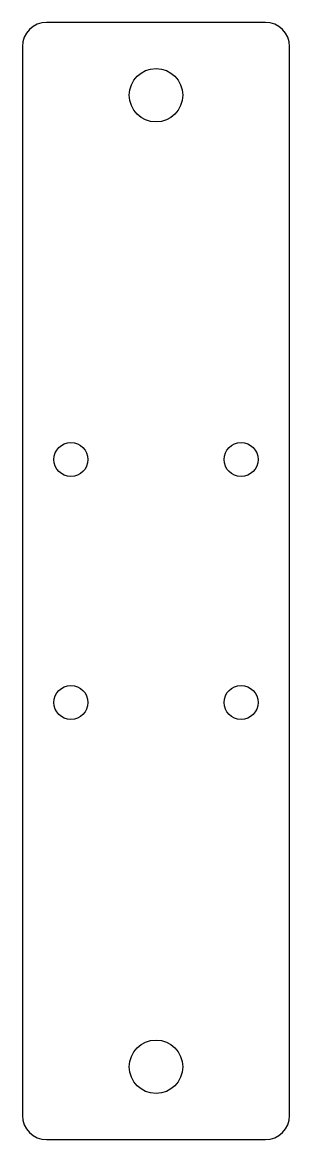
# Model space of a CAD drawing. Header units: millimetres. Extents: x -28 to 28, y -115 to 115.
import ezdxf

# ---------------------------------------------------------------- set-up
doc = ezdxf.new("R2010")
doc.units = ezdxf.units.MM

msp = doc.modelspace()

# ---------------------------------------------------------------- linework, layer by layer
at = {"color": 7, "linetype": 'Continuous', "lineweight": 25}
for p, q in [((22.5, 115), (-22.5, 115)), ((-27.5, 110), (-27.5, -110)), ((27.5, -110), (27.5, 110)), ((-22.5, -115), (22.5, -115))]:
    msp.add_line(p, q, dxfattribs=at)
for centre, radius in [((0, 100), 5.5), ((-17.5, 25), 3.5), ((17.5, 25), 3.5), ((-17.5, -25), 3.5), ((17.5, -25), 3.5), ((0, -100), 5.5)]:
    msp.add_circle(centre, radius, dxfattribs=at)
for centre, start, end in [((-22.5, 110), 90, 180), ((22.5, 110), 0, 90), ((-22.5, -110), 180, 270), ((22.5, -110), 270, 0)]:
    msp.add_arc(centre, 5, start, end, dxfattribs=at)

doc.saveas('drawing.dxf')
